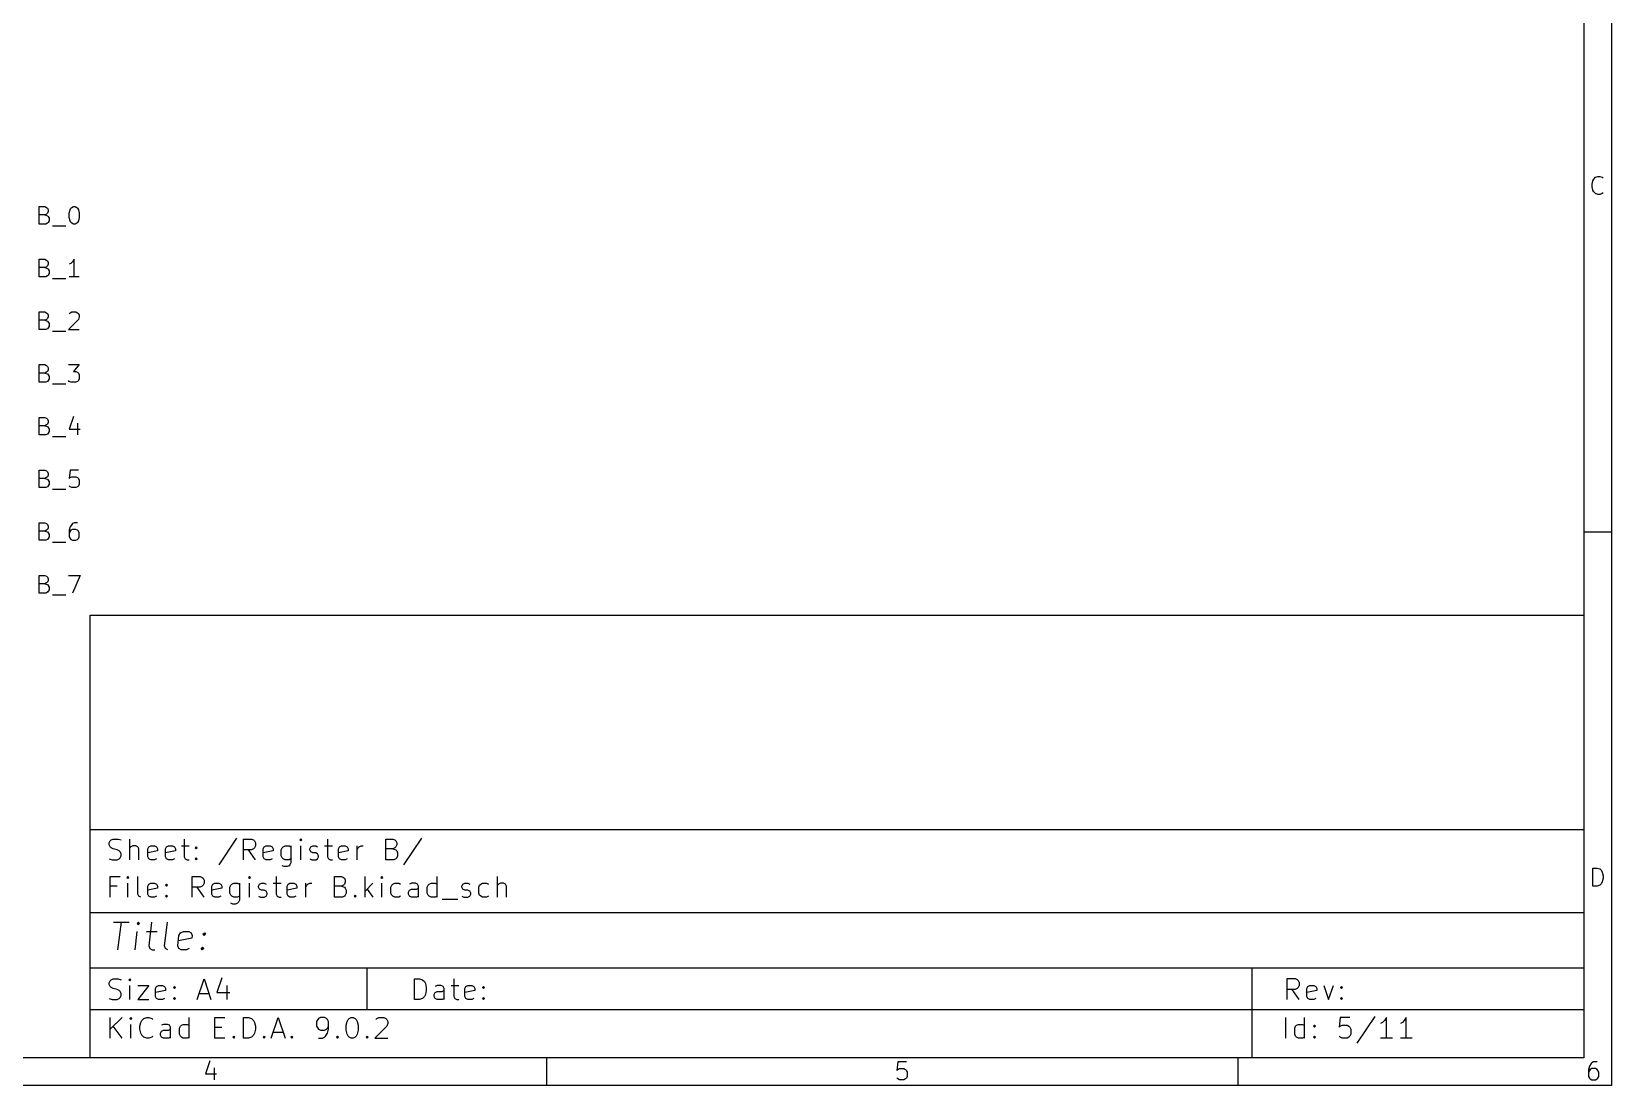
# Model space of a CAD drawing. Extents: x 0.4 to 11.3, y -7.9 to -0.4.
# Drawn here: x 6.802 to 11.299, y -7.874 to -4.875 of the extents above; entities that cross this region are included whole.
import ezdxf

# ---------------------------------------------------------------- set-up
doc = ezdxf.new("R2010")
doc.units = 0
doc.header["$MEASUREMENT"] = 0
doc.layers.add('BROWN2', color=54, linetype='CONTINUOUS')
doc.layers.add('RED2', color=1, linetype='CONTINUOUS')

msp = doc.modelspace()

# ---------------------------------------------------------------- linework, layer by layer
at = {"layer": 'BROWN2', "linetype": 'CONTINUOUS'}
for p, q in [((6.8235, -5.4228), (6.8235, -5.3728)), ((6.8235, -5.3728), (6.8402, -5.3728)), ((6.8402, -5.3728), (6.8449, -5.3752)), ((6.8449, -5.3942), (6.8402, -5.3966)), ((6.8449, -5.3752), (6.8473, -5.3776)), ((6.8473, -5.3919), (6.8449, -5.3942)), ((6.8473, -5.3776), (6.8497, -5.3823)), ((6.8497, -5.3871), (6.8473, -5.3919)), ((6.8497, -5.3823), (6.8497, -5.3871)), ((6.9092, -5.3919), (6.9116, -5.3823)), ((6.9092, -5.4038), (6.9092, -5.3919)), ((6.9116, -5.3823), (6.914, -5.3776)), ((6.914, -5.3776), (6.9164, -5.3752)), ((6.9164, -5.3752), (6.9211, -5.3728)), ((6.9211, -5.3728), (6.9259, -5.3728)), ((6.9259, -5.3728), (6.9307, -5.3752)), ((6.9307, -5.3752), (6.933, -5.3776)), ((6.933, -5.3776), (6.9354, -5.3823)), ((6.9354, -5.3823), (6.9378, -5.3919)), ((6.9378, -5.3919), (6.9378, -5.4038)), ((6.8402, -5.3966), (6.8235, -5.3966)), ((6.8426, -5.4228), (6.8235, -5.4228)), ((6.8402, -5.3966), (6.8473, -5.399)), ((6.8473, -5.4204), (6.8426, -5.4228)), ((6.8473, -5.399), (6.8497, -5.4014)), ((6.8497, -5.418), (6.8473, -5.4204)), ((6.8497, -5.4014), (6.8521, -5.4061)), ((6.8521, -5.4133), (6.8497, -5.418)), ((6.8521, -5.4061), (6.8521, -5.4133)), ((6.8616, -5.4276), (6.8997, -5.4276)), ((6.9116, -5.4133), (6.9092, -5.4038)), ((6.914, -5.418), (6.9116, -5.4133)), ((6.9164, -5.4204), (6.914, -5.418)), ((6.9211, -5.4228), (6.9164, -5.4204)), ((6.9259, -5.4228), (6.9211, -5.4228)), ((6.9307, -5.4204), (6.9259, -5.4228)), ((6.933, -5.418), (6.9307, -5.4204)), ((6.9354, -5.4133), (6.933, -5.418)), ((6.9378, -5.4038), (6.9354, -5.4133)), ((6.8235, -5.5728), (6.8235, -5.5228)), ((6.8235, -5.5228), (6.8402, -5.5228)), ((6.8402, -5.5228), (6.8449, -5.5252)), ((6.8449, -5.5252), (6.8473, -5.5276)), ((6.8473, -5.5276), (6.8497, -5.5323)), ((6.9188, -5.5299), (6.914, -5.5347)), ((6.9235, -5.5228), (6.9188, -5.5299)), ((6.9235, -5.5728), (6.9235, -5.5228)), ((6.8402, -5.5466), (6.8235, -5.5466)), ((6.8426, -5.5728), (6.8235, -5.5728)), ((6.8449, -5.5442), (6.8402, -5.5466)), ((6.8402, -5.5466), (6.8473, -5.549)), ((6.8473, -5.5704), (6.8426, -5.5728)), ((6.8473, -5.5419), (6.8449, -5.5442)), ((6.8497, -5.5371), (6.8473, -5.5419)), ((6.8473, -5.549), (6.8497, -5.5514)), ((6.8497, -5.568), (6.8473, -5.5704)), ((6.8497, -5.5323), (6.8497, -5.5371)), ((6.8497, -5.5514), (6.8521, -5.5561)), ((6.8521, -5.5633), (6.8497, -5.568)), ((6.8521, -5.5561), (6.8521, -5.5633)), ((6.914, -5.5347), (6.9092, -5.5371)), ((6.9378, -5.5728), (6.9092, -5.5728)), ((6.8616, -5.5776), (6.8997, -5.5776)), ((6.8235, -5.7228), (6.8235, -5.6728)), ((6.8235, -5.6728), (6.8402, -5.6728)), ((6.8402, -5.6966), (6.8235, -5.6966)), ((6.8402, -5.6728), (6.8449, -5.6752)), ((6.8449, -5.6942), (6.8402, -5.6966)), ((6.8402, -5.6966), (6.8473, -5.699)), ((6.8449, -5.6752), (6.8473, -5.6776)), ((6.8473, -5.6919), (6.8449, -5.6942)), ((6.8473, -5.6776), (6.8497, -5.6823)), ((6.8497, -5.6871), (6.8473, -5.6919)), ((6.8473, -5.699), (6.8497, -5.7014)), ((6.8497, -5.6823), (6.8497, -5.6871)), ((6.8497, -5.7014), (6.8521, -5.7061)), ((6.8521, -5.7061), (6.8521, -5.7133)), ((6.9354, -5.6942), (6.9068, -5.7228)), ((6.9092, -5.6776), (6.9116, -5.6752)), ((6.9116, -5.6752), (6.9164, -5.6728)), ((6.9164, -5.6728), (6.9283, -5.6728)), ((6.9283, -5.6728), (6.933, -5.6752)), ((6.933, -5.6752), (6.9354, -5.6776)), ((6.9354, -5.6776), (6.9378, -5.6823)), ((6.9378, -5.6871), (6.9354, -5.6942)), ((6.9378, -5.6823), (6.9378, -5.6871)), ((6.8426, -5.7228), (6.8235, -5.7228)), ((6.8473, -5.7204), (6.8426, -5.7228)), ((6.8497, -5.718), (6.8473, -5.7204)), ((6.8521, -5.7133), (6.8497, -5.718)), ((6.8616, -5.7276), (6.8997, -5.7276)), ((6.9068, -5.7228), (6.9378, -5.7228)), ((6.8235, -5.8728), (6.8235, -5.8228)), ((6.8235, -5.8228), (6.8402, -5.8228)), ((6.8402, -5.8228), (6.8449, -5.8252)), ((6.8449, -5.8442), (6.8402, -5.8466)), ((6.8449, -5.8252), (6.8473, -5.8276)), ((6.8473, -5.8419), (6.8449, -5.8442)), ((6.8473, -5.8276), (6.8497, -5.8323)), ((6.8497, -5.8371), (6.8473, -5.8419)), ((6.8497, -5.8323), (6.8497, -5.8371)), ((6.9068, -5.8228), (6.9378, -5.8228)), ((6.9378, -5.8228), (6.9211, -5.8419)), ((6.9211, -5.8419), (6.9283, -5.8419)), ((6.9283, -5.8419), (6.933, -5.8442)), ((6.933, -5.8442), (6.9354, -5.8466)), ((6.8402, -5.8466), (6.8235, -5.8466)), ((6.8426, -5.8728), (6.8235, -5.8728)), ((6.8402, -5.8466), (6.8473, -5.849)), ((6.8473, -5.8704), (6.8426, -5.8728)), ((6.8473, -5.849), (6.8497, -5.8514)), ((6.8497, -5.868), (6.8473, -5.8704)), ((6.8497, -5.8514), (6.8521, -5.8561)), ((6.8521, -5.8633), (6.8497, -5.868)), ((6.8521, -5.8561), (6.8521, -5.8633)), ((6.8616, -5.8776), (6.8997, -5.8776)), ((6.9092, -5.8704), (6.9068, -5.868)), ((6.914, -5.8728), (6.9092, -5.8704)), ((6.9283, -5.8728), (6.914, -5.8728)), ((6.933, -5.8704), (6.9283, -5.8728)), ((6.9354, -5.868), (6.933, -5.8704)), ((6.9354, -5.8466), (6.9378, -5.8514)), ((6.9378, -5.8633), (6.9354, -5.868)), ((6.9378, -5.8514), (6.9378, -5.8633)), ((6.8235, -6.0228), (6.8235, -5.9728)), ((6.8235, -5.9728), (6.8402, -5.9728)), ((6.8402, -5.9728), (6.8449, -5.9752)), ((6.8449, -5.9752), (6.8473, -5.9776)), ((6.8473, -5.9776), (6.8497, -5.9823)), ((6.9211, -5.9704), (6.9092, -6.0061)), ((6.8402, -5.9966), (6.8235, -5.9966)), ((6.8426, -6.0228), (6.8235, -6.0228)), ((6.8449, -5.9942), (6.8402, -5.9966)), ((6.8402, -5.9966), (6.8473, -5.999)), ((6.8473, -6.0204), (6.8426, -6.0228)), ((6.8473, -5.9919), (6.8449, -5.9942)), ((6.8497, -5.9871), (6.8473, -5.9919)), ((6.8473, -5.999), (6.8497, -6.0014)), ((6.8497, -6.018), (6.8473, -6.0204)), ((6.8497, -5.9823), (6.8497, -5.9871)), ((6.8497, -6.0014), (6.8521, -6.0061)), ((6.8521, -6.0133), (6.8497, -6.018)), ((6.8521, -6.0061), (6.8521, -6.0133)), ((6.9092, -6.0061), (6.9402, -6.0061)), ((6.933, -5.9895), (6.933, -6.0228)), ((6.8616, -6.0276), (6.8997, -6.0276)), ((6.8235, -6.1728), (6.8235, -6.1228)), ((6.8235, -6.1228), (6.8402, -6.1228)), ((6.8402, -6.1466), (6.8235, -6.1466)), ((6.8402, -6.1228), (6.8449, -6.1252)), ((6.8449, -6.1442), (6.8402, -6.1466)), ((6.8402, -6.1466), (6.8473, -6.149)), ((6.8449, -6.1252), (6.8473, -6.1276)), ((6.8473, -6.1419), (6.8449, -6.1442)), ((6.8473, -6.1276), (6.8497, -6.1323)), ((6.8497, -6.1371), (6.8473, -6.1419)), ((6.8473, -6.149), (6.8497, -6.1514)), ((6.8497, -6.1323), (6.8497, -6.1371)), ((6.8497, -6.1514), (6.8521, -6.1561)), ((6.8521, -6.1561), (6.8521, -6.1633)), ((6.9116, -6.1228), (6.9092, -6.1466)), ((6.9092, -6.1466), (6.9116, -6.1442)), ((6.9354, -6.1228), (6.9116, -6.1228)), ((6.9116, -6.1442), (6.9164, -6.1419)), ((6.9164, -6.1419), (6.9283, -6.1419)), ((6.9283, -6.1419), (6.933, -6.1442)), ((6.933, -6.1442), (6.9354, -6.1466)), ((6.9354, -6.1466), (6.9378, -6.1514)), ((6.9378, -6.1514), (6.9378, -6.1633)), ((6.8426, -6.1728), (6.8235, -6.1728)), ((6.8473, -6.1704), (6.8426, -6.1728)), ((6.8497, -6.168), (6.8473, -6.1704)), ((6.8521, -6.1633), (6.8497, -6.168)), ((6.8616, -6.1776), (6.8997, -6.1776)), ((6.9116, -6.1704), (6.9092, -6.168)), ((6.9164, -6.1728), (6.9116, -6.1704)), ((6.9283, -6.1728), (6.9164, -6.1728)), ((6.933, -6.1704), (6.9283, -6.1728)), ((6.9354, -6.168), (6.933, -6.1704)), ((6.9378, -6.1633), (6.9354, -6.168)), ((6.8235, -6.3228), (6.8235, -6.2728)), ((6.8235, -6.2728), (6.8402, -6.2728)), ((6.8402, -6.2728), (6.8449, -6.2752)), ((6.8449, -6.2942), (6.8402, -6.2966)), ((6.8449, -6.2752), (6.8473, -6.2776)), ((6.8473, -6.2919), (6.8449, -6.2942)), ((6.8473, -6.2776), (6.8497, -6.2823)), ((6.8497, -6.2871), (6.8473, -6.2919)), ((6.8497, -6.2823), (6.8497, -6.2871)), ((6.9116, -6.2847), (6.9092, -6.2942)), ((6.9092, -6.2942), (6.9092, -6.3133)), ((6.9164, -6.2776), (6.9116, -6.2847)), ((6.914, -6.2942), (6.9116, -6.2966)), ((6.9188, -6.2919), (6.914, -6.2942)), ((6.9188, -6.2752), (6.9164, -6.2776)), ((6.9235, -6.2728), (6.9188, -6.2752)), ((6.9283, -6.2919), (6.9188, -6.2919)), ((6.933, -6.2728), (6.9235, -6.2728)), ((6.933, -6.2942), (6.9283, -6.2919)), ((6.9354, -6.2966), (6.933, -6.2942)), ((6.8402, -6.2966), (6.8235, -6.2966)), ((6.8426, -6.3228), (6.8235, -6.3228)), ((6.8402, -6.2966), (6.8473, -6.299)), ((6.8473, -6.3204), (6.8426, -6.3228)), ((6.8473, -6.299), (6.8497, -6.3014)), ((6.8497, -6.318), (6.8473, -6.3204)), ((6.8497, -6.3014), (6.8521, -6.3061)), ((6.8521, -6.3133), (6.8497, -6.318)), ((6.8521, -6.3061), (6.8521, -6.3133)), ((6.8616, -6.3276), (6.8997, -6.3276)), ((6.9116, -6.2966), (6.9092, -6.3014)), ((6.9092, -6.3133), (6.9116, -6.318)), ((6.9116, -6.318), (6.914, -6.3204)), ((6.914, -6.3204), (6.9188, -6.3228)), ((6.9188, -6.3228), (6.9283, -6.3228)), ((6.9283, -6.3228), (6.933, -6.3204)), ((6.933, -6.3204), (6.9354, -6.318)), ((6.9378, -6.3014), (6.9354, -6.2966)), ((6.9354, -6.318), (6.9378, -6.3133)), ((6.9378, -6.3133), (6.9378, -6.3014)), ((6.8235, -6.4728), (6.8235, -6.4228)), ((6.8235, -6.4228), (6.8402, -6.4228)), ((6.8402, -6.4228), (6.8449, -6.4252)), ((6.8449, -6.4252), (6.8473, -6.4276)), ((6.8473, -6.4276), (6.8497, -6.4323)), ((6.9068, -6.4228), (6.9402, -6.4228)), ((6.9402, -6.4228), (6.9188, -6.4728)), ((6.8402, -6.4466), (6.8235, -6.4466)), ((6.8426, -6.4728), (6.8235, -6.4728)), ((6.8449, -6.4442), (6.8402, -6.4466)), ((6.8402, -6.4466), (6.8473, -6.449)), ((6.8473, -6.4704), (6.8426, -6.4728)), ((6.8473, -6.4419), (6.8449, -6.4442)), ((6.8497, -6.4371), (6.8473, -6.4419)), ((6.8473, -6.449), (6.8497, -6.4514)), ((6.8497, -6.468), (6.8473, -6.4704)), ((6.8497, -6.4323), (6.8497, -6.4371)), ((6.8497, -6.4514), (6.8521, -6.4561)), ((6.8521, -6.4633), (6.8497, -6.468)), ((6.8521, -6.4561), (6.8521, -6.4633)), ((6.8616, -6.4776), (6.8997, -6.4776))]:
    msp.add_line(p, q, dxfattribs=at)
at = {"layer": 'RED2', "linetype": 'CONTINUOUS'}
for p, q in [((11.2993, -0.3937), (11.2993, -7.8743)), ((11.2206, -0.4724), (11.2206, -7.7956)), ((11.2441, -5.3091), (11.2465, -5.2993)), ((11.2465, -5.2993), (11.249, -5.2945)), ((11.249, -5.2945), (11.2538, -5.2896)), ((11.2538, -5.2896), (11.2611, -5.2872)), ((11.2611, -5.2872), (11.266, -5.2872)), ((11.266, -5.2872), (11.2733, -5.2896)), ((11.2733, -5.2896), (11.2758, -5.292)), ((11.2441, -5.3164), (11.2441, -5.3091)), ((11.2465, -5.3261), (11.2441, -5.3164)), ((11.249, -5.331), (11.2465, -5.3261)), ((11.2538, -5.3359), (11.249, -5.331)), ((11.2611, -5.3383), (11.2538, -5.3359)), ((11.266, -5.3383), (11.2611, -5.3383)), ((11.2733, -5.3359), (11.266, -5.3383)), ((11.2758, -5.3335), (11.2733, -5.3359)), ((11.2993, -6.2992), (11.2206, -6.2992)), ((6.9686, -6.5357), (11.2206, -6.5357)), ((6.9686, -7.7956), (6.9686, -6.5357)), ((11.2206, -6.5357), (11.2206, -7.7956)), ((6.9686, -7.146), (11.2206, -7.146)), ((7.0231, -7.1842), (7.0259, -7.1786)), ((7.0231, -7.1898), (7.0231, -7.1842)), ((7.0259, -7.1955), (7.0231, -7.1898)), ((7.0259, -7.1786), (7.0287, -7.1758)), ((7.0287, -7.1758), (7.0343, -7.173)), ((7.0343, -7.173), (7.0484, -7.173)), ((7.0484, -7.173), (7.0568, -7.1758)), ((7.0821, -7.232), (7.0821, -7.173)), ((7.0906, -7.1926), (7.085, -7.1955)), ((7.099, -7.1926), (7.0906, -7.1926)), ((7.1046, -7.1955), (7.099, -7.1926)), ((7.1356, -7.1955), (7.1412, -7.1926)), ((7.1412, -7.1926), (7.1524, -7.1926)), ((7.1524, -7.1926), (7.1581, -7.1955)), ((7.1862, -7.1955), (7.1918, -7.1926)), ((7.1918, -7.1926), (7.2031, -7.1926)), ((7.2031, -7.1926), (7.2087, -7.1955)), ((7.2284, -7.1926), (7.2509, -7.1926)), ((7.2368, -7.173), (7.2368, -7.2236)), ((7.3859, -7.1702), (7.3352, -7.2461)), ((7.4055, -7.232), (7.4055, -7.173)), ((7.4055, -7.173), (7.428, -7.173)), ((7.428, -7.173), (7.4337, -7.1758)), ((7.4337, -7.1758), (7.4365, -7.1786)), ((7.4365, -7.1786), (7.4393, -7.1842)), ((7.4393, -7.1926), (7.4365, -7.1983)), ((7.4393, -7.1842), (7.4393, -7.1926)), ((7.4646, -7.1955), (7.4702, -7.1926)), ((7.4702, -7.1926), (7.4815, -7.1926)), ((7.4815, -7.1926), (7.4871, -7.1955)), ((7.518, -7.1955), (7.5236, -7.1926)), ((7.5236, -7.1926), (7.5349, -7.1926)), ((7.5349, -7.1926), (7.5405, -7.1955)), ((7.5405, -7.1926), (7.5405, -7.2405)), ((7.5686, -7.173), (7.5658, -7.1758)), ((7.5658, -7.1758), (7.5686, -7.1786)), ((7.5715, -7.1758), (7.5686, -7.173)), ((7.5686, -7.173), (7.5686, -7.1786)), ((7.5686, -7.1786), (7.5715, -7.1758)), ((7.5686, -7.232), (7.5686, -7.1926)), ((7.5968, -7.1955), (7.6024, -7.1926)), ((7.6024, -7.1926), (7.6108, -7.1926)), ((7.6108, -7.1926), (7.6164, -7.1955)), ((7.6361, -7.1926), (7.6586, -7.1926)), ((7.6446, -7.173), (7.6446, -7.2236)), ((7.6783, -7.1955), (7.6839, -7.1926)), ((7.6839, -7.1926), (7.6952, -7.1926)), ((7.6952, -7.1926), (7.7008, -7.1955)), ((7.7289, -7.232), (7.7289, -7.1926)), ((7.7346, -7.1955), (7.7402, -7.1926)), ((7.7402, -7.1926), (7.7458, -7.1926)), ((7.8105, -7.232), (7.8105, -7.173)), ((7.8105, -7.173), (7.8302, -7.173)), ((7.8302, -7.173), (7.8358, -7.1758)), ((7.8358, -7.1758), (7.8386, -7.1786)), ((7.8386, -7.1786), (7.8414, -7.1842)), ((7.8414, -7.1898), (7.8386, -7.1955)), ((7.8414, -7.1842), (7.8414, -7.1898)), ((7.9117, -7.1702), (7.8611, -7.2461)), ((7.0231, -7.2292), (7.0315, -7.232)), ((7.0287, -7.1983), (7.0259, -7.1955)), ((7.0343, -7.2011), (7.0287, -7.1983)), ((7.0315, -7.232), (7.0456, -7.232)), ((7.0456, -7.2039), (7.0343, -7.2011)), ((7.0512, -7.2067), (7.0456, -7.2039)), ((7.0456, -7.232), (7.0512, -7.2292)), ((7.054, -7.2095), (7.0512, -7.2067)), ((7.0512, -7.2292), (7.054, -7.2264)), ((7.0568, -7.2151), (7.054, -7.2095)), ((7.054, -7.2264), (7.0568, -7.2208)), ((7.0568, -7.2208), (7.0568, -7.2151)), ((7.085, -7.1955), (7.0821, -7.1983)), ((7.1075, -7.2011), (7.1046, -7.1955)), ((7.1075, -7.232), (7.1075, -7.2011)), ((7.1328, -7.2011), (7.1356, -7.1955)), ((7.1328, -7.2236), (7.1328, -7.2011)), ((7.1609, -7.2067), (7.1328, -7.2123)), ((7.1356, -7.2292), (7.1328, -7.2236)), ((7.1412, -7.232), (7.1356, -7.2292)), ((7.1524, -7.232), (7.1412, -7.232)), ((7.1581, -7.2292), (7.1524, -7.232)), ((7.1581, -7.1955), (7.1609, -7.2011)), ((7.1609, -7.2011), (7.1609, -7.2067)), ((7.1834, -7.2011), (7.1862, -7.1955)), ((7.1834, -7.2236), (7.1834, -7.2011)), ((7.2115, -7.2067), (7.1834, -7.2123)), ((7.1862, -7.2292), (7.1834, -7.2236)), ((7.1918, -7.232), (7.1862, -7.2292)), ((7.2031, -7.232), (7.1918, -7.232)), ((7.2087, -7.2292), (7.2031, -7.232)), ((7.2087, -7.1955), (7.2115, -7.2011)), ((7.2115, -7.2011), (7.2115, -7.2067)), ((7.2368, -7.2236), (7.2396, -7.2292)), ((7.2396, -7.2292), (7.2452, -7.232)), ((7.2452, -7.232), (7.2509, -7.232)), ((7.2677, -7.1983), (7.2706, -7.1955)), ((7.2706, -7.2011), (7.2677, -7.1983)), ((7.2677, -7.2292), (7.2706, -7.2264)), ((7.2706, -7.232), (7.2677, -7.2292)), ((7.2706, -7.1955), (7.2734, -7.1983)), ((7.2706, -7.1955), (7.2706, -7.2011)), ((7.2734, -7.1983), (7.2706, -7.2011)), ((7.2706, -7.2264), (7.2734, -7.2292)), ((7.2706, -7.2264), (7.2706, -7.232)), ((7.2734, -7.2292), (7.2706, -7.232)), ((7.428, -7.2039), (7.4055, -7.2039)), ((7.4393, -7.232), (7.4196, -7.2039)), ((7.4337, -7.2011), (7.428, -7.2039)), ((7.4365, -7.1983), (7.4337, -7.2011)), ((7.4618, -7.2011), (7.4646, -7.1955)), ((7.4618, -7.2236), (7.4618, -7.2011)), ((7.4899, -7.2067), (7.4618, -7.2123)), ((7.4646, -7.2292), (7.4618, -7.2236)), ((7.4702, -7.232), (7.4646, -7.2292)), ((7.4815, -7.232), (7.4702, -7.232)), ((7.4871, -7.2292), (7.4815, -7.232)), ((7.4871, -7.1955), (7.4899, -7.2011)), ((7.4899, -7.2011), (7.4899, -7.2067)), ((7.5124, -7.2039), (7.5152, -7.1983)), ((7.5124, -7.2208), (7.5124, -7.2039)), ((7.5152, -7.2264), (7.5124, -7.2208)), ((7.5152, -7.1983), (7.518, -7.1955)), ((7.518, -7.2292), (7.5152, -7.2264)), ((7.5236, -7.232), (7.518, -7.2292)), ((7.5349, -7.232), (7.5236, -7.232)), ((7.5405, -7.2292), (7.5349, -7.232)), ((7.594, -7.2011), (7.5968, -7.1955)), ((7.594, -7.2039), (7.594, -7.2011)), ((7.5968, -7.2095), (7.594, -7.2039)), ((7.594, -7.2292), (7.5996, -7.232)), ((7.6024, -7.2123), (7.5968, -7.2095)), ((7.5996, -7.232), (7.6108, -7.232)), ((7.6108, -7.2123), (7.6024, -7.2123)), ((7.6164, -7.2151), (7.6108, -7.2123)), ((7.6108, -7.232), (7.6164, -7.2292)), ((7.6193, -7.2208), (7.6164, -7.2151)), ((7.6164, -7.2292), (7.6193, -7.2236)), ((7.6193, -7.2236), (7.6193, -7.2208)), ((7.6446, -7.2236), (7.6474, -7.2292)), ((7.6474, -7.2292), (7.653, -7.232)), ((7.653, -7.232), (7.6586, -7.232)), ((7.6755, -7.2011), (7.6783, -7.1955)), ((7.6755, -7.2236), (7.6755, -7.2011)), ((7.7036, -7.2067), (7.6755, -7.2123)), ((7.6783, -7.2292), (7.6755, -7.2236)), ((7.6839, -7.232), (7.6783, -7.2292)), ((7.6952, -7.232), (7.6839, -7.232)), ((7.7008, -7.2292), (7.6952, -7.232)), ((7.7008, -7.1955), (7.7036, -7.2011)), ((7.7036, -7.2011), (7.7036, -7.2067)), ((7.7289, -7.2039), (7.7317, -7.1983)), ((7.7317, -7.1983), (7.7346, -7.1955)), ((7.8302, -7.2011), (7.8105, -7.2011)), ((7.833, -7.232), (7.8105, -7.232)), ((7.8358, -7.1983), (7.8302, -7.2011)), ((7.8302, -7.2011), (7.8386, -7.2039)), ((7.8386, -7.2292), (7.833, -7.232)), ((7.8386, -7.1955), (7.8358, -7.1983)), ((7.8386, -7.2039), (7.8414, -7.2067)), ((7.8414, -7.2264), (7.8386, -7.2292)), ((7.8414, -7.2067), (7.8442, -7.2123)), ((7.8442, -7.2208), (7.8414, -7.2264)), ((7.8442, -7.2123), (7.8442, -7.2208)), ((7.0259, -7.3383), (7.0259, -7.2793)), ((7.0259, -7.2793), (7.054, -7.2793)), ((7.0765, -7.2793), (7.0737, -7.2821)), ((7.0737, -7.2821), (7.0765, -7.2849)), ((7.0793, -7.2821), (7.0765, -7.2793)), ((7.0765, -7.2793), (7.0765, -7.2849)), ((7.0765, -7.2849), (7.0793, -7.2821)), ((7.1046, -7.3299), (7.1046, -7.2793)), ((7.2593, -7.3383), (7.2593, -7.2793)), ((7.2593, -7.2793), (7.2818, -7.2793)), ((7.2818, -7.2793), (7.2874, -7.2821)), ((7.2874, -7.2821), (7.2902, -7.2849)), ((7.2902, -7.2849), (7.2931, -7.2905)), ((7.4224, -7.2793), (7.4196, -7.2821)), ((7.4196, -7.2821), (7.4224, -7.2849)), ((7.4252, -7.2821), (7.4224, -7.2793)), ((7.4224, -7.2793), (7.4224, -7.2849)), ((7.4224, -7.2849), (7.4252, -7.2821)), ((7.4983, -7.2793), (7.4983, -7.3299)), ((7.5208, -7.2517), (7.5152, -7.2489)), ((7.5293, -7.2517), (7.5208, -7.2517)), ((7.5349, -7.2489), (7.5293, -7.2517)), ((7.5377, -7.2461), (7.5349, -7.2489)), ((7.5405, -7.2405), (7.5377, -7.2461)), ((7.6643, -7.3383), (7.6643, -7.2793)), ((7.6643, -7.2793), (7.6839, -7.2793)), ((7.6839, -7.2793), (7.6896, -7.2821)), ((7.6896, -7.2821), (7.6924, -7.2849)), ((7.6924, -7.2849), (7.6952, -7.2905)), ((7.7514, -7.3383), (7.7514, -7.2793)), ((7.7992, -7.2793), (7.7964, -7.2821)), ((7.7964, -7.2821), (7.7992, -7.2849)), ((7.8021, -7.2821), (7.7992, -7.2793)), ((7.7992, -7.2793), (7.7992, -7.2849)), ((7.7992, -7.2849), (7.8021, -7.2821)), ((7.9567, -7.3383), (7.9567, -7.2793)), ((8.1283, -7.3383), (8.1283, -7.2793)), ((11.2465, -7.3068), (11.2465, -7.2557)), ((11.2465, -7.2557), (11.2587, -7.2557)), ((11.2587, -7.2557), (11.266, -7.2581)), ((11.266, -7.2581), (11.2709, -7.263)), ((11.2709, -7.263), (11.2733, -7.2678)), ((11.2733, -7.2678), (11.2758, -7.2776)), ((11.2758, -7.2849), (11.2733, -7.2946)), ((11.2758, -7.2776), (11.2758, -7.2849)), ((7.0456, -7.3074), (7.0259, -7.3074)), ((7.0765, -7.3383), (7.0765, -7.2989)), ((7.1075, -7.3355), (7.1046, -7.3299)), ((7.1328, -7.3074), (7.1356, -7.3018)), ((7.1328, -7.3299), (7.1328, -7.3074)), ((7.1609, -7.313), (7.1328, -7.3186)), ((7.1356, -7.3355), (7.1328, -7.3299)), ((7.1356, -7.3018), (7.1412, -7.2989)), ((7.1412, -7.2989), (7.1524, -7.2989)), ((7.1524, -7.2989), (7.1581, -7.3018)), ((7.1581, -7.3018), (7.1609, -7.3074)), ((7.1609, -7.3074), (7.1609, -7.313)), ((7.1834, -7.3046), (7.1862, -7.3018)), ((7.1862, -7.3074), (7.1834, -7.3046)), ((7.1862, -7.3018), (7.189, -7.3046)), ((7.1862, -7.3018), (7.1862, -7.3074)), ((7.189, -7.3046), (7.1862, -7.3074)), ((7.2818, -7.3102), (7.2593, -7.3102)), ((7.2931, -7.3383), (7.2734, -7.3102)), ((7.2874, -7.3074), (7.2818, -7.3102)), ((7.2902, -7.3046), (7.2874, -7.3074)), ((7.2931, -7.2989), (7.2902, -7.3046)), ((7.2931, -7.2905), (7.2931, -7.2989)), ((7.3156, -7.3074), (7.3184, -7.3018)), ((7.3156, -7.3299), (7.3156, -7.3074)), ((7.3437, -7.313), (7.3156, -7.3186)), ((7.3184, -7.3355), (7.3156, -7.3299)), ((7.3184, -7.3018), (7.324, -7.2989)), ((7.324, -7.2989), (7.3352, -7.2989)), ((7.3352, -7.2989), (7.3409, -7.3018)), ((7.3409, -7.3018), (7.3437, -7.3074)), ((7.3437, -7.3074), (7.3437, -7.313)), ((7.3662, -7.3102), (7.369, -7.3046)), ((7.3662, -7.3271), (7.3662, -7.3102)), ((7.369, -7.3327), (7.3662, -7.3271)), ((7.369, -7.3046), (7.3718, -7.3018)), ((7.3718, -7.3018), (7.3774, -7.2989)), ((7.3774, -7.2989), (7.3887, -7.2989)), ((7.3887, -7.2989), (7.3943, -7.3018)), ((7.3943, -7.2989), (7.3943, -7.3468)), ((7.4224, -7.3383), (7.4224, -7.2989)), ((7.4477, -7.3074), (7.4505, -7.3018)), ((7.4477, -7.3102), (7.4477, -7.3074)), ((7.4505, -7.3158), (7.4477, -7.3102)), ((7.4505, -7.3018), (7.4562, -7.2989)), ((7.4562, -7.3186), (7.4505, -7.3158)), ((7.4562, -7.2989), (7.4646, -7.2989)), ((7.4646, -7.3186), (7.4562, -7.3186)), ((7.4646, -7.2989), (7.4702, -7.3018)), ((7.4702, -7.3214), (7.4646, -7.3186)), ((7.473, -7.3271), (7.4702, -7.3214)), ((7.4702, -7.3355), (7.473, -7.3299)), ((7.473, -7.3299), (7.473, -7.3271)), ((7.4899, -7.2989), (7.5124, -7.2989)), ((7.4983, -7.3299), (7.5012, -7.3355)), ((7.5293, -7.3074), (7.5321, -7.3018)), ((7.5293, -7.3299), (7.5293, -7.3074)), ((7.5574, -7.313), (7.5293, -7.3186)), ((7.5321, -7.3355), (7.5293, -7.3299)), ((7.5321, -7.3018), (7.5377, -7.2989)), ((7.5377, -7.2989), (7.549, -7.2989)), ((7.549, -7.2989), (7.5546, -7.3018)), ((7.5546, -7.3018), (7.5574, -7.3074)), ((7.5574, -7.3074), (7.5574, -7.313)), ((7.5827, -7.3383), (7.5827, -7.2989)), ((7.5827, -7.3102), (7.5855, -7.3046)), ((7.5855, -7.3046), (7.5883, -7.3018)), ((7.5883, -7.3018), (7.594, -7.2989)), ((7.594, -7.2989), (7.5996, -7.2989)), ((7.6839, -7.3074), (7.6643, -7.3074)), ((7.6896, -7.3046), (7.6839, -7.3074)), ((7.6839, -7.3074), (7.6924, -7.3102)), ((7.6924, -7.3018), (7.6896, -7.3046)), ((7.6952, -7.2961), (7.6924, -7.3018)), ((7.6924, -7.3102), (7.6952, -7.313)), ((7.6952, -7.2905), (7.6952, -7.2961)), ((7.6952, -7.313), (7.698, -7.3186)), ((7.698, -7.3271), (7.6952, -7.3327)), ((7.698, -7.3186), (7.698, -7.3271)), ((7.7739, -7.2989), (7.7514, -7.3214)), ((7.7571, -7.3158), (7.7739, -7.3383)), ((7.7992, -7.3383), (7.7992, -7.2989)), ((7.8246, -7.3102), (7.8274, -7.3046)), ((7.8246, -7.3271), (7.8246, -7.3102)), ((7.8274, -7.3327), (7.8246, -7.3271)), ((7.8274, -7.3046), (7.8302, -7.3018)), ((7.8302, -7.3018), (7.8358, -7.2989)), ((7.8358, -7.2989), (7.8471, -7.2989)), ((7.8471, -7.2989), (7.8527, -7.3018)), ((7.8752, -7.3243), (7.878, -7.3186)), ((7.8752, -7.3299), (7.8752, -7.3243)), ((7.878, -7.3355), (7.8752, -7.3299)), ((7.8836, -7.2989), (7.878, -7.3018)), ((7.878, -7.3186), (7.8836, -7.3158)), ((7.8949, -7.2989), (7.8836, -7.2989)), ((7.8836, -7.3158), (7.8977, -7.3158)), ((7.9005, -7.3018), (7.8949, -7.2989)), ((7.8977, -7.3158), (7.9033, -7.313)), ((7.9033, -7.3074), (7.9005, -7.3018)), ((7.9033, -7.3383), (7.9033, -7.3074)), ((7.9286, -7.3102), (7.9314, -7.3046)), ((7.9286, -7.3271), (7.9286, -7.3102)), ((7.9314, -7.3327), (7.9286, -7.3271)), ((7.9314, -7.3046), (7.9342, -7.3018)), ((7.9342, -7.3018), (7.9399, -7.2989)), ((7.9399, -7.2989), (7.9511, -7.2989)), ((7.9511, -7.2989), (7.9567, -7.3018)), ((8.027, -7.3074), (8.0298, -7.3018)), ((8.027, -7.3102), (8.027, -7.3074)), ((8.0298, -7.3158), (8.027, -7.3102)), ((8.0298, -7.3018), (8.0355, -7.2989)), ((8.0355, -7.3186), (8.0298, -7.3158)), ((8.0355, -7.2989), (8.0439, -7.2989)), ((8.0439, -7.3186), (8.0355, -7.3186)), ((8.0439, -7.2989), (8.0495, -7.3018)), ((8.0495, -7.3214), (8.0439, -7.3186)), ((8.0523, -7.3271), (8.0495, -7.3214)), ((8.0495, -7.3355), (8.0523, -7.3299)), ((8.0523, -7.3299), (8.0523, -7.3271)), ((8.0748, -7.3102), (8.0776, -7.3046)), ((8.0748, -7.3271), (8.0748, -7.3102)), ((8.0776, -7.3327), (8.0748, -7.3271)), ((8.0776, -7.3046), (8.0805, -7.3018)), ((8.0805, -7.3018), (8.0861, -7.2989)), ((8.0861, -7.2989), (8.0973, -7.2989)), ((8.0973, -7.2989), (8.103, -7.3018)), ((8.1311, -7.3018), (8.1283, -7.3046)), ((8.1367, -7.2989), (8.1311, -7.3018)), ((8.1451, -7.2989), (8.1367, -7.2989)), ((8.1508, -7.3018), (8.1451, -7.2989)), ((8.1536, -7.3074), (8.1508, -7.3018)), ((8.1536, -7.3383), (8.1536, -7.3074)), ((11.2587, -7.3068), (11.2465, -7.3068)), ((11.266, -7.3044), (11.2587, -7.3068)), ((11.2709, -7.2995), (11.266, -7.3044)), ((11.2733, -7.2946), (11.2709, -7.2995)), ((7.1131, -7.3383), (7.1075, -7.3355)), ((7.1412, -7.3383), (7.1356, -7.3355)), ((7.1524, -7.3383), (7.1412, -7.3383)), ((7.1581, -7.3355), (7.1524, -7.3383)), ((7.1834, -7.3355), (7.1862, -7.3327)), ((7.1862, -7.3383), (7.1834, -7.3355)), ((7.1862, -7.3327), (7.189, -7.3355)), ((7.1862, -7.3327), (7.1862, -7.3383)), ((7.189, -7.3355), (7.1862, -7.3383)), ((7.324, -7.3383), (7.3184, -7.3355)), ((7.3352, -7.3383), (7.324, -7.3383)), ((7.3409, -7.3355), (7.3352, -7.3383)), ((7.3718, -7.3355), (7.369, -7.3327)), ((7.3746, -7.358), (7.369, -7.3552)), ((7.3774, -7.3383), (7.3718, -7.3355)), ((7.383, -7.358), (7.3746, -7.358)), ((7.3887, -7.3383), (7.3774, -7.3383)), ((7.3887, -7.3552), (7.383, -7.358)), ((7.3943, -7.3355), (7.3887, -7.3383)), ((7.3915, -7.3524), (7.3887, -7.3552)), ((7.3943, -7.3468), (7.3915, -7.3524)), ((7.4477, -7.3355), (7.4533, -7.3383)), ((7.4533, -7.3383), (7.4646, -7.3383)), ((7.4646, -7.3383), (7.4702, -7.3355)), ((7.5012, -7.3355), (7.5068, -7.3383)), ((7.5068, -7.3383), (7.5124, -7.3383)), ((7.5377, -7.3383), (7.5321, -7.3355)), ((7.549, -7.3383), (7.5377, -7.3383)), ((7.5546, -7.3355), (7.549, -7.3383)), ((7.6868, -7.3383), (7.6643, -7.3383)), ((7.6924, -7.3355), (7.6868, -7.3383)), ((7.6952, -7.3327), (7.6924, -7.3355)), ((7.7205, -7.3355), (7.7233, -7.3327)), ((7.7233, -7.3383), (7.7205, -7.3355)), ((7.7233, -7.3327), (7.7261, -7.3355)), ((7.7233, -7.3327), (7.7233, -7.3383)), ((7.7261, -7.3355), (7.7233, -7.3383)), ((7.8302, -7.3355), (7.8274, -7.3327)), ((7.8358, -7.3383), (7.8302, -7.3355)), ((7.8471, -7.3383), (7.8358, -7.3383)), ((7.8527, -7.3355), (7.8471, -7.3383)), ((7.8836, -7.3383), (7.878, -7.3355)), ((7.8977, -7.3383), (7.8836, -7.3383)), ((7.9033, -7.3355), (7.8977, -7.3383)), ((7.9342, -7.3355), (7.9314, -7.3327)), ((7.9399, -7.3383), (7.9342, -7.3355)), ((7.9511, -7.3383), (7.9399, -7.3383)), ((7.9567, -7.3355), (7.9511, -7.3383)), ((7.9708, -7.3439), (8.0158, -7.3439)), ((8.027, -7.3355), (8.0326, -7.3383)), ((8.0326, -7.3383), (8.0439, -7.3383)), ((8.0439, -7.3383), (8.0495, -7.3355)), ((8.0805, -7.3355), (8.0776, -7.3327)), ((8.0861, -7.3383), (8.0805, -7.3355)), ((8.0973, -7.3383), (8.0861, -7.3383)), ((8.103, -7.3355), (8.0973, -7.3383)), ((6.9686, -7.3822), (11.2206, -7.3822)), ((7.0352, -7.4099), (7.0802, -7.4099)), ((7.0478, -7.4886), (7.0577, -7.4099)), ((7.1064, -7.4099), (7.1022, -7.4137)), ((7.1022, -7.4137), (7.1055, -7.4174)), ((7.1064, -7.4099), (7.1055, -7.4174)), ((7.1055, -7.4174), (7.1097, -7.4137)), ((7.1097, -7.4137), (7.1064, -7.4099)), ((7.1439, -7.4099), (7.1355, -7.4774)), ((7.1805, -7.4774), (7.1889, -7.4099)), ((7.0966, -7.4886), (7.1031, -7.4362)), ((7.1294, -7.4362), (7.1594, -7.4362)), ((7.218, -7.4774), (7.2217, -7.4474)), ((7.2583, -7.4549), (7.2199, -7.4624)), ((7.2217, -7.4474), (7.2264, -7.4399)), ((7.2264, -7.4399), (7.2344, -7.4362)), ((7.2344, -7.4362), (7.2494, -7.4362)), ((7.2494, -7.4362), (7.2564, -7.4399)), ((7.2564, -7.4399), (7.2592, -7.4474)), ((7.2592, -7.4474), (7.2583, -7.4549)), ((7.2897, -7.4436), (7.2939, -7.4399)), ((7.293, -7.4474), (7.2897, -7.4436)), ((7.2939, -7.4399), (7.293, -7.4474)), ((7.2972, -7.4436), (7.293, -7.4474)), ((7.2939, -7.4399), (7.2972, -7.4436)), ((7.1355, -7.4774), (7.1383, -7.4849)), ((7.1383, -7.4849), (7.1453, -7.4886)), ((7.1453, -7.4886), (7.1528, -7.4886)), ((7.1833, -7.4849), (7.1805, -7.4774)), ((7.1903, -7.4886), (7.1833, -7.4849)), ((7.2208, -7.4849), (7.218, -7.4774)), ((7.2278, -7.4886), (7.2208, -7.4849)), ((7.2428, -7.4886), (7.2278, -7.4886)), ((7.2508, -7.4849), (7.2428, -7.4886)), ((7.2845, -7.4849), (7.2888, -7.4811)), ((7.2878, -7.4886), (7.2845, -7.4849)), ((7.2888, -7.4811), (7.2878, -7.4886)), ((7.292, -7.4849), (7.2878, -7.4886)), ((7.2888, -7.4811), (7.292, -7.4849)), ((6.9686, -7.5397), (11.2206, -7.5397)), ((7.756, -7.5397), (7.756, -7.6578)), ((10.2757, -7.5397), (10.2757, -7.7956)), ((7.0231, -7.5819), (7.0259, -7.5762)), ((7.0231, -7.5875), (7.0231, -7.5819)), ((7.0259, -7.5931), (7.0231, -7.5875)), ((7.0259, -7.5762), (7.0287, -7.5734)), ((7.0287, -7.5959), (7.0259, -7.5931)), ((7.0287, -7.5734), (7.0343, -7.5706)), ((7.0343, -7.5987), (7.0287, -7.5959)), ((7.0343, -7.5706), (7.0484, -7.5706)), ((7.0456, -7.6015), (7.0343, -7.5987)), ((7.0484, -7.5706), (7.0568, -7.5734)), ((7.0821, -7.5706), (7.0793, -7.5734)), ((7.0793, -7.5734), (7.0821, -7.5762)), ((7.085, -7.5734), (7.0821, -7.5706)), ((7.0821, -7.5706), (7.0821, -7.5762)), ((7.0821, -7.5762), (7.085, -7.5734)), ((7.0821, -7.6297), (7.0821, -7.5903)), ((7.1046, -7.5903), (7.1356, -7.5903)), ((7.1356, -7.5903), (7.1046, -7.6297)), ((7.1553, -7.5987), (7.1581, -7.5931)), ((7.1553, -7.6212), (7.1553, -7.5987)), ((7.1581, -7.5931), (7.1637, -7.5903)), ((7.1637, -7.5903), (7.1749, -7.5903)), ((7.1749, -7.5903), (7.1806, -7.5931)), ((7.1806, -7.5931), (7.1834, -7.5987)), ((7.1834, -7.5987), (7.1834, -7.6043)), ((7.2059, -7.5959), (7.2087, -7.5931)), ((7.2087, -7.5987), (7.2059, -7.5959)), ((7.2087, -7.5931), (7.2115, -7.5959)), ((7.2087, -7.5931), (7.2087, -7.5987)), ((7.2115, -7.5959), (7.2087, -7.5987)), ((7.2734, -7.6297), (7.2931, -7.5706)), ((7.2931, -7.5706), (7.3127, -7.6297)), ((7.3437, -7.5678), (7.3296, -7.61)), ((7.3577, -7.5903), (7.3577, -7.6297)), ((7.892, -7.6297), (7.892, -7.5706)), ((7.892, -7.5706), (7.9061, -7.5706)), ((7.9061, -7.5706), (7.9145, -7.5734)), ((7.9145, -7.5734), (7.9202, -7.579)), ((7.9202, -7.579), (7.923, -7.5847)), ((7.923, -7.5847), (7.9258, -7.5959)), ((7.9258, -7.5959), (7.9258, -7.6043)), ((7.9567, -7.5903), (7.9511, -7.5931)), ((7.968, -7.5903), (7.9567, -7.5903)), ((7.9736, -7.5931), (7.968, -7.5903)), ((7.9764, -7.5987), (7.9736, -7.5931)), ((7.9764, -7.6297), (7.9764, -7.5987)), ((7.9961, -7.5903), (8.0186, -7.5903)), ((8.0045, -7.5706), (8.0045, -7.6212)), ((8.0355, -7.5987), (8.0383, -7.5931)), ((8.0355, -7.6212), (8.0355, -7.5987)), ((8.0383, -7.5931), (8.0439, -7.5903)), ((8.0439, -7.5903), (8.0551, -7.5903)), ((8.0551, -7.5903), (8.0608, -7.5931)), ((8.0608, -7.5931), (8.0636, -7.5987)), ((8.0636, -7.5987), (8.0636, -7.6043)), ((8.0861, -7.5959), (8.0889, -7.5931)), ((8.0889, -7.5987), (8.0861, -7.5959)), ((8.0889, -7.5931), (8.0917, -7.5959)), ((8.0889, -7.5931), (8.0889, -7.5987)), ((8.0917, -7.5959), (8.0889, -7.5987)), ((10.3762, -7.6294), (10.3762, -7.5703)), ((10.3762, -7.5703), (10.3987, -7.5703)), ((10.3987, -7.5703), (10.4044, -7.5731)), ((10.4044, -7.5984), (10.3987, -7.6012)), ((10.4044, -7.5731), (10.4072, -7.5759)), ((10.4072, -7.5956), (10.4044, -7.5984)), ((10.4072, -7.5759), (10.41, -7.5815)), ((10.41, -7.59), (10.4072, -7.5956)), ((10.41, -7.5815), (10.41, -7.59)), ((10.4325, -7.5984), (10.4353, -7.5928)), ((10.4325, -7.6209), (10.4325, -7.5984)), ((10.4353, -7.5928), (10.4409, -7.59)), ((10.4409, -7.59), (10.4522, -7.59)), ((10.4522, -7.59), (10.4578, -7.5928)), ((10.4578, -7.5928), (10.4606, -7.5984)), ((10.4606, -7.5984), (10.4606, -7.604)), ((10.4803, -7.59), (10.4944, -7.6294)), ((10.4944, -7.6294), (10.5084, -7.59)), ((10.5281, -7.5956), (10.5309, -7.5928)), ((10.5309, -7.5984), (10.5281, -7.5956)), ((10.5309, -7.5928), (10.5337, -7.5956)), ((10.5309, -7.5928), (10.5309, -7.5984)), ((10.5337, -7.5956), (10.5309, -7.5984)), ((7.0231, -7.6268), (7.0315, -7.6297)), ((7.0315, -7.6297), (7.0456, -7.6297)), ((7.0512, -7.6043), (7.0456, -7.6015)), ((7.0456, -7.6297), (7.0512, -7.6268)), ((7.054, -7.6072), (7.0512, -7.6043)), ((7.0512, -7.6268), (7.054, -7.624)), ((7.0568, -7.6128), (7.054, -7.6072)), ((7.054, -7.624), (7.0568, -7.6184)), ((7.0568, -7.6184), (7.0568, -7.6128)), ((7.1046, -7.6297), (7.1356, -7.6297)), ((7.1834, -7.6043), (7.1553, -7.61)), ((7.1581, -7.6268), (7.1553, -7.6212)), ((7.1637, -7.6297), (7.1581, -7.6268)), ((7.1749, -7.6297), (7.1637, -7.6297)), ((7.1806, -7.6268), (7.1749, -7.6297)), ((7.2059, -7.6268), (7.2087, -7.624)), ((7.2087, -7.6297), (7.2059, -7.6268)), ((7.2087, -7.624), (7.2115, -7.6268)), ((7.2087, -7.624), (7.2087, -7.6297)), ((7.2115, -7.6268), (7.2087, -7.6297)), ((7.279, -7.6128), (7.3071, -7.6128)), ((7.3296, -7.61), (7.3662, -7.61)), ((7.9061, -7.6297), (7.892, -7.6297)), ((7.9145, -7.6268), (7.9061, -7.6297)), ((7.9202, -7.6212), (7.9145, -7.6268)), ((7.923, -7.6156), (7.9202, -7.6212)), ((7.9258, -7.6043), (7.923, -7.6156)), ((7.9483, -7.6156), (7.9511, -7.61)), ((7.9483, -7.6212), (7.9483, -7.6156)), ((7.9511, -7.6268), (7.9483, -7.6212)), ((7.9511, -7.61), (7.9567, -7.6072)), ((7.9567, -7.6297), (7.9511, -7.6268)), ((7.9567, -7.6072), (7.9708, -7.6072)), ((7.9708, -7.6297), (7.9567, -7.6297)), ((7.9708, -7.6072), (7.9764, -7.6043)), ((7.9764, -7.6268), (7.9708, -7.6297)), ((8.0045, -7.6212), (8.0073, -7.6268)), ((8.0073, -7.6268), (8.013, -7.6297)), ((8.013, -7.6297), (8.0186, -7.6297)), ((8.0636, -7.6043), (8.0355, -7.61)), ((8.0383, -7.6268), (8.0355, -7.6212)), ((8.0439, -7.6297), (8.0383, -7.6268)), ((8.0551, -7.6297), (8.0439, -7.6297)), ((8.0608, -7.6268), (8.0551, -7.6297)), ((8.0861, -7.6268), (8.0889, -7.624)), ((8.0889, -7.6297), (8.0861, -7.6268)), ((8.0889, -7.624), (8.0917, -7.6268)), ((8.0889, -7.624), (8.0889, -7.6297)), ((8.0917, -7.6268), (8.0889, -7.6297)), ((10.3987, -7.6012), (10.3762, -7.6012)), ((10.41, -7.6294), (10.3903, -7.6012)), ((10.4606, -7.604), (10.4325, -7.6097)), ((10.4353, -7.6265), (10.4325, -7.6209)), ((10.4409, -7.6294), (10.4353, -7.6265)), ((10.4522, -7.6294), (10.4409, -7.6294)), ((10.4578, -7.6265), (10.4522, -7.6294)), ((10.5281, -7.6265), (10.5309, -7.6237)), ((10.5309, -7.6294), (10.5281, -7.6265)), ((10.5309, -7.6237), (10.5337, -7.6265)), ((10.5309, -7.6237), (10.5309, -7.6294)), ((10.5337, -7.6265), (10.5309, -7.6294)), ((6.9686, -7.6578), (11.2206, -7.6578)), ((7.0259, -7.7399), (7.0259, -7.6808)), ((7.0596, -7.6808), (7.0259, -7.7146)), ((7.085, -7.6808), (7.0821, -7.6836)), ((7.0821, -7.6836), (7.085, -7.6865)), ((7.0878, -7.6836), (7.085, -7.6808)), ((7.085, -7.6808), (7.085, -7.6865)), ((7.085, -7.6865), (7.0878, -7.6836)), ((7.1131, -7.6949), (7.1159, -7.6893)), ((7.1159, -7.6893), (7.1215, -7.6836)), ((7.1215, -7.6836), (7.13, -7.6808)), ((7.13, -7.6808), (7.1356, -7.6808)), ((7.1356, -7.6808), (7.144, -7.6836)), ((7.144, -7.6836), (7.1468, -7.6865)), ((7.2509, -7.7399), (7.2509, -7.6808)), ((7.324, -7.7399), (7.324, -7.6808)), ((7.324, -7.6808), (7.3521, -7.6808)), ((7.4055, -7.7399), (7.4055, -7.6808)), ((7.4055, -7.6808), (7.4196, -7.6808)), ((7.4196, -7.6808), (7.428, -7.6836)), ((7.428, -7.6836), (7.4337, -7.6893)), ((7.4337, -7.6893), (7.4365, -7.6949)), ((7.4843, -7.7399), (7.504, -7.6808)), ((7.504, -7.6808), (7.5236, -7.7399)), ((7.6165, -7.6865), (7.6136, -7.6921)), ((7.6193, -7.6836), (7.6165, -7.6865)), ((7.6249, -7.6808), (7.6193, -7.6836)), ((7.6361, -7.6808), (7.6249, -7.6808)), ((7.6418, -7.6836), (7.6361, -7.6808)), ((7.6446, -7.6865), (7.6418, -7.6836)), ((7.6474, -7.6921), (7.6446, -7.6865)), ((7.7008, -7.6921), (7.7036, -7.6865)), ((7.7036, -7.6865), (7.7064, -7.6836)), ((7.7064, -7.6836), (7.7121, -7.6808)), ((7.7121, -7.6808), (7.7177, -7.6808)), ((7.7177, -7.6808), (7.7233, -7.6836)), ((7.7233, -7.6836), (7.7261, -7.6865)), ((7.7261, -7.6865), (7.7289, -7.6921)), ((7.7824, -7.6865), (7.7852, -7.6836)), ((7.7852, -7.6836), (7.7908, -7.6808)), ((7.7908, -7.6808), (7.8049, -7.6808)), ((7.8049, -7.6808), (7.8105, -7.6836)), ((7.8105, -7.6836), (7.8133, -7.6865)), ((7.8133, -7.6865), (7.8161, -7.6921)), ((10.3724, -7.7399), (10.3724, -7.6808)), ((10.4258, -7.7399), (10.4258, -7.6808)), ((10.527, -7.6808), (10.5242, -7.709)), ((10.5551, -7.6808), (10.527, -7.6808)), ((10.6255, -7.678), (10.5748, -7.754)), ((10.6536, -7.6893), (10.6479, -7.6949)), ((10.6592, -7.6808), (10.6536, -7.6893)), ((10.6592, -7.7399), (10.6592, -7.6808)), ((10.7098, -7.6893), (10.7042, -7.6949)), ((10.7154, -7.6808), (10.7098, -7.6893)), ((10.7154, -7.7399), (10.7154, -7.6808)), ((7.0596, -7.7399), (7.0343, -7.7061)), ((7.085, -7.7399), (7.085, -7.7005)), ((7.1103, -7.7061), (7.1131, -7.6949)), ((7.1103, -7.7146), (7.1103, -7.7061)), ((7.1131, -7.7258), (7.1103, -7.7146)), ((7.1159, -7.7315), (7.1131, -7.7258)), ((7.1215, -7.7371), (7.1159, -7.7315)), ((7.1468, -7.7343), (7.144, -7.7371)), ((7.1693, -7.7258), (7.1721, -7.7202)), ((7.1693, -7.7315), (7.1693, -7.7258)), ((7.1721, -7.7371), (7.1693, -7.7315)), ((7.1778, -7.7005), (7.1721, -7.7033)), ((7.1721, -7.7202), (7.1778, -7.7174)), ((7.189, -7.7005), (7.1778, -7.7005)), ((7.1778, -7.7174), (7.1918, -7.7174)), ((7.1946, -7.7033), (7.189, -7.7005)), ((7.1918, -7.7174), (7.1974, -7.7146)), ((7.1974, -7.709), (7.1946, -7.7033)), ((7.1974, -7.7399), (7.1974, -7.709)), ((7.2228, -7.7118), (7.2256, -7.7061)), ((7.2228, -7.7286), (7.2228, -7.7118)), ((7.2256, -7.7343), (7.2228, -7.7286)), ((7.2256, -7.7061), (7.2284, -7.7033)), ((7.2284, -7.7371), (7.2256, -7.7343)), ((7.2284, -7.7033), (7.234, -7.7005)), ((7.234, -7.7005), (7.2452, -7.7005)), ((7.2452, -7.7005), (7.2509, -7.7033)), ((7.324, -7.709), (7.3437, -7.709)), ((7.3746, -7.7371), (7.3774, -7.7343)), ((7.3774, -7.7343), (7.3802, -7.7371)), ((7.3774, -7.7343), (7.3774, -7.7399)), ((7.4337, -7.7315), (7.428, -7.7371)), ((7.4365, -7.7258), (7.4337, -7.7315)), ((7.4365, -7.6949), (7.4393, -7.7061)), ((7.4393, -7.7146), (7.4365, -7.7258)), ((7.4393, -7.7061), (7.4393, -7.7146)), ((7.4618, -7.7371), (7.4646, -7.7343)), ((7.4646, -7.7343), (7.4674, -7.7371)), ((7.4646, -7.7343), (7.4646, -7.7399)), ((7.4899, -7.723), (7.518, -7.723)), ((7.5405, -7.7371), (7.5433, -7.7343)), ((7.5433, -7.7343), (7.5461, -7.7371)), ((7.5433, -7.7343), (7.5433, -7.7399)), ((7.6136, -7.6921), (7.6136, -7.7061)), ((7.6136, -7.7061), (7.6165, -7.7118)), ((7.6165, -7.7118), (7.6193, -7.7146)), ((7.6193, -7.7146), (7.6249, -7.7174)), ((7.6249, -7.7174), (7.6361, -7.7174)), ((7.6361, -7.7174), (7.6418, -7.7146)), ((7.6361, -7.7371), (7.6389, -7.7343)), ((7.6389, -7.7343), (7.6446, -7.7258)), ((7.6418, -7.7146), (7.6446, -7.7118)), ((7.6446, -7.7118), (7.6474, -7.7061)), ((7.6446, -7.7258), (7.6474, -7.7146)), ((7.6474, -7.7146), (7.6474, -7.6921)), ((7.6699, -7.7371), (7.6727, -7.7343)), ((7.6727, -7.7343), (7.6755, -7.7371)), ((7.6727, -7.7343), (7.6727, -7.7399)), ((7.698, -7.7033), (7.7008, -7.6921)), ((7.698, -7.7174), (7.698, -7.7033)), ((7.7008, -7.7286), (7.698, -7.7174)), ((7.7036, -7.7343), (7.7008, -7.7286)), ((7.7064, -7.7371), (7.7036, -7.7343)), ((7.7261, -7.7343), (7.7233, -7.7371)), ((7.7289, -7.7286), (7.7261, -7.7343)), ((7.7289, -7.6921), (7.7318, -7.7033)), ((7.7318, -7.7174), (7.7289, -7.7286)), ((7.7318, -7.7033), (7.7318, -7.7174)), ((7.7543, -7.7371), (7.7571, -7.7343)), ((7.7571, -7.7343), (7.7599, -7.7371)), ((7.7571, -7.7343), (7.7571, -7.7399)), ((7.8133, -7.7061), (7.7796, -7.7399)), ((7.8161, -7.6977), (7.8133, -7.7061)), ((7.8161, -7.6921), (7.8161, -7.6977)), ((10.3977, -7.7118), (10.4005, -7.7061)), ((10.3977, -7.7286), (10.3977, -7.7118)), ((10.4005, -7.7343), (10.3977, -7.7286)), ((10.4005, -7.7061), (10.4033, -7.7033)), ((10.4033, -7.7371), (10.4005, -7.7343)), ((10.4033, -7.7033), (10.4089, -7.7005)), ((10.4089, -7.7005), (10.4202, -7.7005)), ((10.4202, -7.7005), (10.4258, -7.7033)), ((10.4511, -7.7061), (10.4539, -7.7033)), ((10.4539, -7.709), (10.4511, -7.7061)), ((10.4511, -7.7371), (10.4539, -7.7343)), ((10.4539, -7.7033), (10.4567, -7.7061)), ((10.4539, -7.7033), (10.4539, -7.709)), ((10.4567, -7.7061), (10.4539, -7.709)), ((10.4539, -7.7343), (10.4567, -7.7371)), ((10.4539, -7.7343), (10.4539, -7.7399)), ((10.5242, -7.709), (10.527, -7.7061)), ((10.527, -7.7371), (10.5242, -7.7343)), ((10.527, -7.7061), (10.5327, -7.7033)), ((10.5327, -7.7033), (10.5467, -7.7033)), ((10.5467, -7.7033), (10.5523, -7.7061)), ((10.5523, -7.7061), (10.5551, -7.709)), ((10.5551, -7.7343), (10.5523, -7.7371)), ((10.5551, -7.709), (10.558, -7.7146)), ((10.558, -7.7286), (10.5551, -7.7343)), ((10.558, -7.7146), (10.558, -7.7286)), ((10.6479, -7.6949), (10.6423, -7.6977)), ((10.7042, -7.6949), (10.6986, -7.6977)), ((7.13, -7.7399), (7.1215, -7.7371)), ((7.1356, -7.7399), (7.13, -7.7399)), ((7.144, -7.7371), (7.1356, -7.7399)), ((7.1778, -7.7399), (7.1721, -7.7371)), ((7.1918, -7.7399), (7.1778, -7.7399)), ((7.1974, -7.7371), (7.1918, -7.7399)), ((7.234, -7.7399), (7.2284, -7.7371)), ((7.2452, -7.7399), (7.234, -7.7399)), ((7.2509, -7.7371), (7.2452, -7.7399)), ((7.3521, -7.7399), (7.324, -7.7399)), ((7.3774, -7.7399), (7.3746, -7.7371)), ((7.3802, -7.7371), (7.3774, -7.7399)), ((7.4196, -7.7399), (7.4055, -7.7399)), ((7.428, -7.7371), (7.4196, -7.7399)), ((7.4646, -7.7399), (7.4618, -7.7371)), ((7.4674, -7.7371), (7.4646, -7.7399)), ((7.5433, -7.7399), (7.5405, -7.7371)), ((7.5461, -7.7371), (7.5433, -7.7399)), ((7.6193, -7.7399), (7.6305, -7.7399)), ((7.6305, -7.7399), (7.6361, -7.7371)), ((7.6727, -7.7399), (7.6699, -7.7371)), ((7.6755, -7.7371), (7.6727, -7.7399)), ((7.7121, -7.7399), (7.7064, -7.7371)), ((7.7177, -7.7399), (7.7121, -7.7399)), ((7.7233, -7.7371), (7.7177, -7.7399)), ((7.7571, -7.7399), (7.7543, -7.7371)), ((7.7599, -7.7371), (7.7571, -7.7399)), ((7.7796, -7.7399), (7.8161, -7.7399)), ((10.4089, -7.7399), (10.4033, -7.7371)), ((10.4202, -7.7399), (10.4089, -7.7399)), ((10.4258, -7.7371), (10.4202, -7.7399)), ((10.4539, -7.7399), (10.4511, -7.7371)), ((10.4567, -7.7371), (10.4539, -7.7399)), ((10.5327, -7.7399), (10.527, -7.7371)), ((10.5467, -7.7399), (10.5327, -7.7399)), ((10.5523, -7.7371), (10.5467, -7.7399)), ((10.6761, -7.7399), (10.6423, -7.7399)), ((10.7323, -7.7399), (10.6986, -7.7399)), ((11.2206, -7.7956), (0.4724, -7.7956)), ((11.2206, -7.7956), (6.9686, -7.7956)), ((7.3093, -7.8047), (7.2971, -7.8412)), ((7.3215, -7.8242), (7.3215, -7.8583)), ((8.2677, -7.7956), (8.2677, -7.8743)), ((9.268, -7.8071), (9.2656, -7.8315)), ((9.2924, -7.8071), (9.268, -7.8071)), ((10.2362, -7.7956), (10.2362, -7.8743)), ((11.2365, -7.8193), (11.2341, -7.8291)), ((11.2414, -7.812), (11.2365, -7.8193)), ((11.2439, -7.8096), (11.2414, -7.812)), ((11.2487, -7.8071), (11.2439, -7.8096)), ((11.2585, -7.8071), (11.2487, -7.8071)), ((7.2971, -7.8412), (7.3288, -7.8412)), ((9.2656, -7.8315), (9.268, -7.8291)), ((9.268, -7.8559), (9.2656, -7.8534)), ((9.268, -7.8291), (9.2729, -7.8266)), ((9.2729, -7.8583), (9.268, -7.8559)), ((9.2729, -7.8266), (9.2851, -7.8266)), ((9.2851, -7.8583), (9.2729, -7.8583)), ((9.2851, -7.8266), (9.29, -7.8291)), ((9.29, -7.8559), (9.2851, -7.8583)), ((9.29, -7.8291), (9.2924, -7.8315)), ((9.2924, -7.8534), (9.29, -7.8559)), ((9.2924, -7.8315), (9.2948, -7.8364)), ((9.2948, -7.8486), (9.2924, -7.8534)), ((9.2948, -7.8364), (9.2948, -7.8486)), ((11.2341, -7.8291), (11.2341, -7.8486)), ((11.2365, -7.8315), (11.2341, -7.8364)), ((11.2341, -7.8486), (11.2365, -7.8534)), ((11.239, -7.8291), (11.2365, -7.8315)), ((11.2365, -7.8534), (11.239, -7.8559)), ((11.2439, -7.8266), (11.239, -7.8291)), ((11.239, -7.8559), (11.2439, -7.8583)), ((11.2536, -7.8266), (11.2439, -7.8266)), ((11.2439, -7.8583), (11.2536, -7.8583)), ((11.2585, -7.8291), (11.2536, -7.8266)), ((11.2536, -7.8583), (11.2585, -7.8559)), ((11.2609, -7.8315), (11.2585, -7.8291)), ((11.2585, -7.8559), (11.2609, -7.8534)), ((11.2633, -7.8364), (11.2609, -7.8315)), ((11.2609, -7.8534), (11.2633, -7.8486)), ((11.2633, -7.8486), (11.2633, -7.8364)), ((11.2993, -7.8743), (0.3937, -7.8743))]:
    msp.add_line(p, q, dxfattribs=at)

doc.saveas('drawing.dxf')
